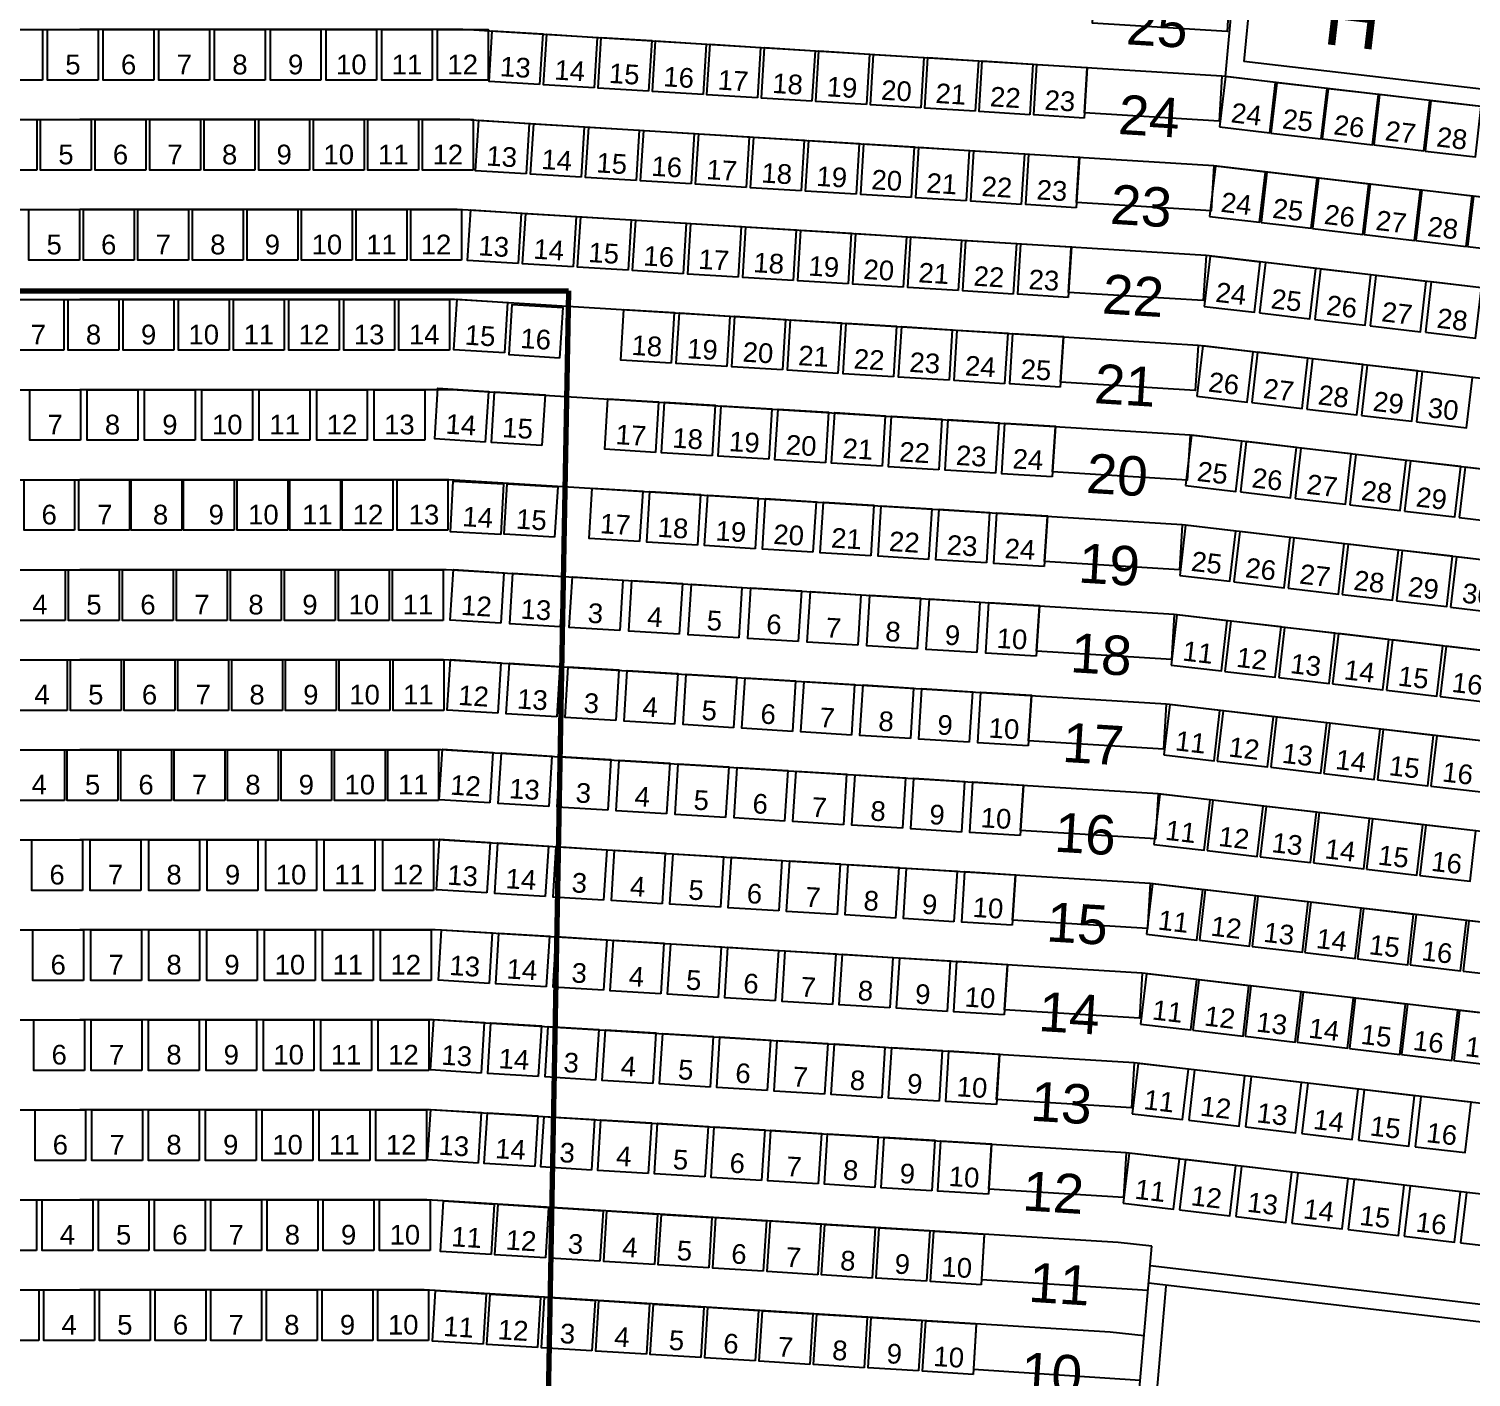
# Model space of a CAD drawing. Header units: millimetres. Extents: x 42980 to 202332, y 27411 to 140378.
# Drawn here: x 118301 to 131123, y 113491 to 125474 of the extents above; entities that cross this region are included whole.
import ezdxf
from ezdxf.enums import TextEntityAlignment as Align

# ---------------------------------------------------------------- set-up
doc = ezdxf.new("R2010")
doc.units = ezdxf.units.MM
doc.header["$LTSCALE"] = 100
for name, color, linetype in [('F-RADER', 252, 'CONTINUOUS'), ('F-STOLAR', 1, 'CONTINUOUS'), ('F-STOLNUMMER', 7, 'CONTINUOUS'), ('G-RADER', 252, 'CONTINUOUS'), ('G-RADNUMMER', 4, 'CONTINUOUS'), ('G-STOLAR', 1, 'CONTINUOUS'), ('G-STOLNUMMER', 7, 'CONTINUOUS'), ('G-TRAPPA', 254, 'CONTINUOUS'), ('SEKTIONS_NR', 4, 'CONTINUOUS')]:
    doc.layers.add(name, color=color, linetype=linetype)
doc.layers.add('SEKTIONER', color=4, linetype='CONTINUOUS', lineweight=70)
doc.styles.add('ARIAL', font='arial.ttf')

msp = doc.modelspace()

# ---------------------------------------------------------------- linework, layer by layer
at = {"layer": 'F-RADER'}
for p, q in [((116480, 123067), (118753, 123067)), ((122085, 123067), (118753, 123067)), ((115445, 122267), (118753, 122267)), ((122061, 122267), (118753, 122267)), ((115469, 121467), (118753, 121467)), ((122036, 121467), (118753, 121467)), ((115494, 120667), (118753, 120667)), ((122012, 120667), (118753, 120667)), ((123053, 120603), (122012, 120667)), ((115518, 119867), (118753, 119867)), ((121987, 119867), (118753, 119867)), ((123038, 119802), (121987, 119867)), ((115543, 119067), (118753, 119067)), ((121963, 119067), (118753, 119067)), ((123023, 119002), (121963, 119067)), ((115567, 118267), (118753, 118267)), ((121938, 118267), (118753, 118267)), ((123008, 118201), (121938, 118267)), ((115592, 117467), (118753, 117467)), ((121913, 117467), (118753, 117467)), ((122994, 117400), (121913, 117467)), ((115616, 116667), (118753, 116667)), ((121889, 116667), (118753, 116667)), ((122979, 116600), (121889, 116667)), ((115641, 115867), (118753, 115867)), ((121864, 115867), (118753, 115867)), ((122964, 115799), (121864, 115867)), ((115665, 115067), (118753, 115067)), ((121840, 115067), (118753, 115067)), ((122072, 115052), (121840, 115067)), ((122949, 114999), (121840, 115067)), ((115690, 114267), (118753, 114267)), ((121815, 114267), (118753, 114267)), ((122934, 114198), (121815, 114267))]:
    msp.add_line(p, q, dxfattribs=at)
at = {"layer": 'F-STOLAR'}
for points in [[(118611, 122617), (118161, 122617), (118161, 123067), (118611, 123067)], [(119101, 122617), (118651, 122617), (118651, 123067), (119101, 123067)], [(119591, 122617), (119141, 122617), (119141, 123067), (119591, 123067)], [(120081, 122617), (119631, 122617), (119631, 123067), (120081, 123067)], [(120571, 122617), (120121, 122617), (120121, 123067), (120571, 123067)], [(121061, 122617), (120611, 122617), (120611, 123067), (121061, 123067)], [(121551, 122617), (121101, 122617), (121101, 123067), (121551, 123067)], [(122041, 122617), (121591, 122617), (121591, 123067), (122041, 123067)], [(122530, 122594), (122080, 122621), (122108, 123070), (122557, 123043)], [(123020, 122548), (122571, 122576), (122598, 123025), (123047, 122997)], [(118760, 121817), (118310, 121817), (118310, 122267), (118760, 122267)], [(119270, 121817), (118820, 121817), (118820, 122267), (119270, 122267)], [(119780, 121817), (119330, 121817), (119330, 122267), (119780, 122267)], [(120290, 121817), (119840, 121817), (119840, 122267), (120290, 122267)], [(120800, 121817), (120350, 121817), (120350, 122267), (120800, 122267)], [(121310, 121817), (120860, 121817), (120860, 122267), (121310, 122267)], [(121820, 121817), (121370, 121817), (121370, 122267), (121820, 122267)], [(122359, 121802), (121910, 121830), (121937, 122279), (122386, 122252)], [(122863, 121772), (122414, 121799), (122441, 122248), (122890, 122221)], [(118708, 121017), (118258, 121017), (118258, 121467), (118708, 121467)], [(119195, 121017), (118745, 121017), (118745, 121467), (119195, 121467)], [(119662, 121017), (119212, 121017), (119212, 121467), (119662, 121467)], [(120127, 121017), (119677, 121017), (119677, 121467), (120127, 121467)], [(120602, 121017), (120152, 121017), (120152, 121467), (120602, 121467)], [(121071, 121017), (120621, 121017), (120621, 121467), (121071, 121467)], [(121536, 121017), (121086, 121017), (121086, 121467), (121536, 121467)], [(122026, 121017), (121576, 121017), (121576, 121467), (122026, 121467)], [(122498, 120981), (122049, 121004), (122072, 121454), (122521, 121431)], [(122975, 120955), (122526, 120982), (122553, 121431), (123003, 121404)], [(118625, 120217), (118175, 120217), (118175, 120667), (118625, 120667)], [(119105, 120217), (118655, 120217), (118655, 120667), (119105, 120667)], [(119585, 120217), (119135, 120217), (119135, 120667), (119585, 120667)], [(120065, 120217), (119615, 120217), (119615, 120667), (120065, 120667)], [(120545, 120217), (120095, 120217), (120095, 120667), (120545, 120667)], [(121025, 120217), (120575, 120217), (120575, 120667), (121025, 120667)], [(121505, 120217), (121055, 120217), (121055, 120667), (121505, 120667)], [(121985, 120217), (121535, 120217), (121535, 120667), (121985, 120667)], [(122496, 120191), (122047, 120219), (122075, 120668), (122524, 120640)], [(123025, 120159), (122576, 120186), (122604, 120635), (123053, 120608)], [(118643, 119417), (118193, 119417), (118193, 119867), (118643, 119867)], [(119121, 119417), (118671, 119417), (118671, 119867), (119121, 119867)], [(119599, 119417), (119149, 119417), (119149, 119867), (119599, 119867)], [(120077, 119417), (119627, 119417), (119627, 119867), (120077, 119867)], [(120555, 119417), (120105, 119417), (120105, 119867), (120555, 119867)], [(121033, 119417), (120583, 119417), (120583, 119867), (121033, 119867)], [(121511, 119417), (121061, 119417), (121061, 119867), (121511, 119867)], [(121989, 119417), (121539, 119417), (121539, 119867), (121989, 119867)], [(122470, 119391), (122021, 119419), (122049, 119868), (122498, 119840)], [(122994, 119359), (122545, 119387), (122573, 119836), (123022, 119808)], [(118618, 118617), (118168, 118617), (118168, 119067), (118618, 119067)], [(119093, 118617), (118643, 118617), (118643, 119067), (119093, 119067)], [(119568, 118617), (119118, 118617), (119118, 119067), (119568, 119067)], [(120043, 118617), (119593, 118617), (119593, 119067), (120043, 119067)], [(120518, 118617), (120068, 118617), (120068, 119067), (120518, 119067)], [(120993, 118617), (120543, 118617), (120543, 119067), (120993, 119067)], [(121468, 118617), (121018, 118617), (121018, 119067), (121468, 119067)], [(121943, 118617), (121493, 118617), (121493, 119067), (121943, 119067)], [(122399, 118594), (121950, 118622), (121978, 119071), (122427, 119043)], [(122923, 118562), (122474, 118589), (122502, 119039), (122951, 119011)], [(118777, 117817), (118327, 117817), (118327, 118267), (118777, 118267)], [(119297, 117817), (118847, 117817), (118847, 118267), (119297, 118267)], [(119817, 117817), (119367, 117817), (119367, 118267), (119817, 118267)], [(120337, 117817), (119887, 117817), (119887, 118267), (120337, 118267)], [(120857, 117817), (120407, 117817), (120407, 118267), (120857, 118267)], [(121377, 117817), (120927, 117817), (120927, 118267), (121377, 118267)], [(121897, 117817), (121447, 117817), (121447, 118267), (121897, 118267)], [(122373, 117794), (121924, 117822), (121952, 118271), (122401, 118243)], [(122892, 117762), (122443, 117790), (122471, 118239), (122920, 118211)], [(118787, 117017), (118337, 117017), (118337, 117467), (118787, 117467)], [(119302, 117017), (118852, 117017), (118852, 117467), (119302, 117467)], [(119817, 117017), (119367, 117017), (119367, 117467), (119817, 117467)], [(120332, 117017), (119882, 117017), (119882, 117467), (120332, 117467)], [(120847, 117017), (120397, 117017), (120397, 117467), (120847, 117467)], [(121362, 117017), (120912, 117017), (120912, 117467), (121362, 117467)], [(121877, 117017), (121427, 117017), (121427, 117467), (121877, 117467)], [(122392, 116991), (121943, 117019), (121971, 117468), (122420, 117441)], [(122901, 116960), (122452, 116988), (122480, 117437), (122929, 117409)], [(118796, 116217), (118346, 116217), (118346, 116667), (118796, 116667)], [(119306, 116217), (118856, 116217), (118856, 116667), (119306, 116667)], [(119816, 116217), (119366, 116217), (119366, 116667), (119816, 116667)], [(120326, 116217), (119876, 116217), (119876, 116667), (120326, 116667)], [(120836, 116217), (120386, 116217), (120386, 116667), (120836, 116667)], [(121346, 116217), (120896, 116217), (120896, 116667), (121346, 116667)], [(121856, 116217), (121406, 116217), (121406, 116667), (121856, 116667)], [(122321, 116194), (121872, 116222), (121900, 116671), (122349, 116643)], [(122830, 116163), (122381, 116191), (122409, 116640), (122858, 116612)], [(118806, 115417), (118356, 115417), (118356, 115867), (118806, 115867)], [(119311, 115417), (118861, 115417), (118861, 115867), (119311, 115867)], [(119816, 115417), (119366, 115417), (119366, 115867), (119816, 115867)], [(120321, 115417), (119871, 115417), (119871, 115867), (120321, 115867)], [(120826, 115417), (120376, 115417), (120376, 115867), (120826, 115867)], [(121331, 115417), (120881, 115417), (120881, 115867), (121331, 115867)], [(121836, 115417), (121386, 115417), (121386, 115867), (121836, 115867)], [(122295, 115394), (121846, 115422), (121874, 115871), (122323, 115843)], [(122799, 115363), (122350, 115391), (122378, 115840), (122827, 115813)], [(118369, 114617), (117919, 114617), (117919, 115067), (118369, 115067)], [(118869, 114617), (118419, 114617), (118419, 115067), (118869, 115067)], [(119369, 114617), (118919, 114617), (118919, 115067), (119369, 115067)], [(119869, 114617), (119419, 114617), (119419, 115067), (119869, 115067)], [(120369, 114617), (119919, 114617), (119919, 115067), (120369, 115067)], [(120869, 114617), (120419, 114617), (120419, 115067), (120869, 115067)], [(121369, 114617), (120919, 114617), (120919, 115067), (121369, 115067)], [(121869, 114617), (121419, 114617), (121419, 115067), (121869, 115067)], [(122410, 114581), (121961, 114608), (121988, 115057), (122437, 115030)], [(122894, 114551), (122445, 114578), (122472, 115028), (122921, 115000)], [(118389, 113817), (117939, 113817), (117939, 114267), (118389, 114267)], [(118884, 113817), (118434, 113817), (118434, 114267), (118884, 114267)], [(119379, 113817), (118929, 113817), (118929, 114267), (119379, 114267)], [(119874, 113817), (119424, 113817), (119424, 114267), (119874, 114267)], [(120369, 113817), (119919, 113817), (119919, 114267), (120369, 114267)], [(120864, 113817), (120414, 113817), (120414, 114267), (120864, 114267)], [(121359, 113817), (120909, 113817), (120909, 114267), (121359, 114267)], [(121854, 113817), (121404, 113817), (121404, 114267), (121854, 114267)], [(122339, 113783), (121890, 113811), (121917, 114260), (122366, 114233)], [(122823, 113754), (122374, 113781), (122401, 114230), (122850, 114203)]]:
    msp.add_lwpolyline(points, close=True, dxfattribs=at)
at = {"layer": 'G-RADER'}
for p, q in [((116385, 125467), (118753, 125467)), ((122159, 125467), (118753, 125467)), ((128908, 125052), (122159, 125467)), ((135399, 124294), (128908, 125052)), ((116417, 124667), (118753, 124667)), ((122134, 124667), (118753, 124667)), ((128837, 124255), (122134, 124667)), ((135286, 123502), (128837, 124255)), ((116448, 123867), (118753, 123867)), ((122110, 123867), (118753, 123867)), ((128766, 123458), (122110, 123867)), ((135174, 122710), (128766, 123458)), ((128695, 122661), (122085, 123067)), ((135062, 121917), (128695, 122661)), ((128624, 121864), (122061, 122267)), ((134950, 121125), (128624, 121864)), ((128553, 121066), (122036, 121467)), ((134837, 120333), (128553, 121066)), ((128482, 120269), (123053, 120603)), ((134725, 119540), (128482, 120269)), ((128411, 119472), (123038, 119802)), ((134613, 118748), (128411, 119472)), ((128340, 118675), (123023, 119002)), ((134500, 117956), (128340, 118675)), ((128269, 117878), (123008, 118201)), ((134388, 117163), (128269, 117878)), ((128199, 117081), (122994, 117400)), ((134276, 116371), (128199, 117081)), ((128128, 116284), (122979, 116600)), ((134164, 115579), (128128, 116284)), ((128057, 115486), (122964, 115799)), ((134051, 114786), (128057, 115486)), ((127986, 114689), (122949, 114999)), ((128284, 114654), (127986, 114689)), ((127915, 113892), (122934, 114198)), ((128215, 113857), (127915, 113892))]:
    msp.add_line(p, q, dxfattribs=at)
at = {"layer": 'G-STOLAR'}
for points in [[(118423, 125017), (117973, 125017), (117973, 125467), (118423, 125467)], [(118918, 125017), (118468, 125017), (118468, 125467), (118918, 125467)], [(119413, 125017), (118963, 125017), (118963, 125467), (119413, 125467)], [(119908, 125017), (119458, 125017), (119458, 125467), (119908, 125467)], [(120403, 125017), (119953, 125017), (119953, 125467), (120403, 125467)], [(120898, 125017), (120448, 125017), (120448, 125467), (120898, 125467)], [(121393, 125017), (120943, 125017), (120943, 125467), (121393, 125467)], [(121888, 125017), (121438, 125017), (121438, 125467), (121888, 125467)], [(122383, 125017), (121933, 125017), (121933, 125467), (122383, 125467)], [(122842, 124979), (122393, 125006), (122421, 125456), (122870, 125428)], [(123326, 124949), (122877, 124977), (122905, 125426), (123354, 125398)], [(123810, 124919), (123361, 124947), (123389, 125396), (123838, 125369)], [(124295, 124890), (123845, 124917), (123873, 125366), (124322, 125339)], [(124779, 124860), (124329, 124887), (124357, 125337), (124806, 125309)], [(125263, 124830), (124814, 124858), (124841, 125307), (125290, 125279)], [(125747, 124800), (125298, 124828), (125325, 125277), (125774, 125250)], [(126231, 124771), (125782, 124798), (125809, 125247), (126258, 125220)], [(126715, 124741), (126266, 124769), (126293, 125218), (126743, 125190)], [(127199, 124711), (126750, 124739), (126777, 125188), (127227, 125160)], [(127683, 124681), (127234, 124709), (127262, 125158), (127711, 125131)], [(128886, 124602), (129333, 124549), (129385, 124996), (128938, 125049)], [(129343, 124548), (129790, 124496), (129842, 124943), (129395, 124995)], [(129800, 124495), (130247, 124443), (130299, 124890), (129852, 124942)], [(130257, 124442), (130704, 124389), (130756, 124836), (130309, 124889)], [(130714, 124388), (131161, 124336), (131213, 124783), (130766, 124835)], [(118371, 124217), (117921, 124217), (117921, 124667), (118371, 124667)], [(118856, 124217), (118406, 124217), (118406, 124667), (118856, 124667)], [(119341, 124217), (118891, 124217), (118891, 124667), (119341, 124667)], [(119826, 124217), (119376, 124217), (119376, 124667), (119826, 124667)], [(120311, 124217), (119861, 124217), (119861, 124667), (120311, 124667)], [(120796, 124217), (120346, 124217), (120346, 124667), (120796, 124667)], [(121281, 124217), (120831, 124217), (120831, 124667), (121281, 124667)], [(121766, 124217), (121316, 124217), (121316, 124667), (121766, 124667)], [(122251, 124217), (121801, 124217), (121801, 124667), (122251, 124667)], [(122721, 124185), (122272, 124212), (122300, 124661), (122749, 124634)], [(123210, 124155), (122761, 124182), (122789, 124631), (123238, 124604)], [(123700, 124125), (123250, 124152), (123278, 124601), (123727, 124574)], [(124189, 124095), (123739, 124122), (123767, 124571), (124216, 124544)], [(124678, 124065), (124229, 124092), (124256, 124541), (124705, 124514)], [(125167, 124035), (124718, 124062), (124745, 124511), (125194, 124484)], [(125656, 124005), (125207, 124032), (125234, 124481), (125683, 124454)], [(126145, 123974), (125696, 124002), (125723, 124451), (126173, 124424)], [(126634, 123944), (126185, 123972), (126212, 124421), (126662, 124394)], [(127123, 123914), (126674, 123942), (126702, 124391), (127151, 124364)], [(127612, 123884), (127163, 123912), (127191, 124361), (127640, 124334)], [(128797, 123807), (129243, 123755), (129296, 124201), (128849, 124254)], [(129255, 123753), (129702, 123701), (129755, 124148), (129308, 124200)], [(129714, 123700), (130161, 123647), (130213, 124094), (129766, 124146)], [(130173, 123646), (130620, 123594), (130672, 124041), (130225, 124093)], [(130632, 123592), (131079, 123540), (131131, 123987), (130684, 124039)], [(118751, 123417), (118301, 123417), (118301, 123867), (118751, 123867)], [(119236, 123417), (118786, 123417), (118786, 123867), (119236, 123867)], [(119721, 123417), (119271, 123417), (119271, 123867), (119721, 123867)], [(120206, 123417), (119756, 123417), (119756, 123867), (120206, 123867)], [(120691, 123417), (120241, 123417), (120241, 123867), (120691, 123867)], [(121176, 123417), (120726, 123417), (120726, 123867), (121176, 123867)], [(121661, 123417), (121211, 123417), (121211, 123867), (121661, 123867)], [(122146, 123417), (121696, 123417), (121696, 123867), (122146, 123867)], [(122650, 123388), (122201, 123415), (122229, 123864), (122678, 123837)], [(131091, 123539), (131538, 123487), (131590, 123934), (131143, 123986)], [(123140, 123358), (122690, 123385), (122718, 123834), (123167, 123807)], [(123629, 123328), (123179, 123355), (123207, 123804), (123656, 123777)], [(124118, 123297), (123669, 123325), (123696, 123774), (124145, 123747)], [(124607, 123267), (124158, 123295), (124185, 123744), (124634, 123717)], [(125096, 123237), (124647, 123265), (124674, 123714), (125123, 123687)], [(125585, 123207), (125136, 123235), (125163, 123684), (125612, 123657)], [(126074, 123177), (125625, 123205), (125652, 123654), (126102, 123626)], [(126563, 123147), (126114, 123175), (126141, 123624), (126591, 123596)], [(127052, 123117), (126603, 123145), (126631, 123594), (127080, 123566)], [(127541, 123087), (127092, 123115), (127120, 123564), (127569, 123536)], [(128750, 123007), (129197, 122955), (129249, 123401), (128802, 123454)], [(129241, 122949), (129688, 122897), (129741, 123344), (129294, 123396)], [(129733, 122892), (130180, 122840), (130232, 123287), (129785, 123339)], [(130225, 122834), (130672, 122782), (130724, 123229), (130277, 123281)], [(130716, 122777), (131163, 122725), (131216, 123172), (130769, 123224)], [(124012, 122502), (123563, 122530), (123590, 122979), (124039, 122952)], [(124506, 122472), (124057, 122500), (124084, 122949), (124533, 122921)], [(125000, 122442), (124551, 122469), (124578, 122919), (125027, 122891)], [(125494, 122411), (125045, 122439), (125072, 122888), (125522, 122861)], [(125988, 122381), (125539, 122409), (125566, 122858), (126016, 122830)], [(126482, 122351), (126033, 122378), (126061, 122827), (126510, 122800)], [(126976, 122320), (126527, 122348), (126555, 122797), (127004, 122770)], [(127470, 122290), (127021, 122318), (127049, 122767), (127498, 122739)], [(128685, 122209), (129132, 122157), (129184, 122604), (128737, 122656)], [(129173, 122152), (129620, 122100), (129672, 122547), (129225, 122599)], [(129661, 122095), (130108, 122043), (130160, 122490), (129713, 122542)], [(130148, 122038), (130595, 121986), (130647, 122433), (130200, 122485)], [(130636, 121981), (131083, 121929), (131135, 122376), (130688, 122428)], [(123871, 121710), (123422, 121737), (123449, 122186), (123899, 122159)], [(124375, 121679), (123926, 121706), (123953, 122155), (124403, 122128)], [(124879, 121648), (124430, 121675), (124457, 122124), (124907, 122097)], [(125383, 121617), (124934, 121644), (124962, 122093), (125411, 122066)], [(125887, 121586), (125438, 121613), (125466, 122063), (125915, 122035)], [(126391, 121555), (125942, 121582), (125970, 122032), (126419, 122004)], [(126895, 121524), (126446, 121551), (126474, 122001), (126923, 121973)], [(127399, 121493), (126950, 121520), (126978, 121970), (127427, 121942)], [(128585, 121415), (129032, 121363), (129084, 121810), (128637, 121862)], [(129072, 121358), (129518, 121306), (129571, 121753), (129124, 121805)], [(129558, 121301), (130005, 121249), (130057, 121696), (129610, 121748)], [(130045, 121245), (130492, 121192), (130544, 121639), (130097, 121692)], [(130532, 121188), (130979, 121136), (131031, 121583), (130584, 121635)], [(131018, 121131), (131465, 121079), (131517, 121526), (131070, 121578)], [(123730, 120917), (123281, 120944), (123309, 121393), (123758, 121366)], [(124244, 120885), (123795, 120913), (123823, 121362), (124272, 121334)], [(124758, 120854), (124309, 120881), (124337, 121330), (124786, 121303)], [(125272, 120822), (124823, 120850), (124851, 121299), (125300, 121271)], [(125786, 120790), (125337, 120818), (125365, 121267), (125814, 121240)], [(126300, 120759), (125851, 120786), (125879, 121236), (126328, 121208)], [(126814, 120727), (126365, 120755), (126393, 121204), (126842, 121176)], [(127328, 120696), (126879, 120723), (126907, 121172), (127356, 121145)], [(128532, 120616), (128979, 120564), (129031, 121011), (128584, 121063)], [(129014, 120560), (129461, 120507), (129513, 120954), (129066, 121007)], [(129496, 120503), (129943, 120451), (129995, 120898), (129548, 120950)], [(129977, 120447), (130424, 120395), (130476, 120842), (130030, 120894)], [(130459, 120391), (130906, 120339), (130958, 120786), (130511, 120838)], [(130941, 120335), (131388, 120282), (131440, 120729), (130993, 120782)], [(123554, 120126), (123105, 120154), (123133, 120603), (123582, 120575)], [(124083, 120094), (123634, 120121), (123662, 120570), (124111, 120543)], [(124612, 120061), (124163, 120089), (124191, 120538), (124640, 120510)], [(125141, 120029), (124692, 120056), (124720, 120505), (125169, 120478)], [(125670, 119996), (125221, 120024), (125249, 120473), (125698, 120445)], [(126199, 119964), (125750, 119991), (125778, 120440), (126227, 120413)], [(126728, 119931), (126279, 119959), (126307, 120408), (126756, 120380)], [(127257, 119899), (126808, 119926), (126836, 120375), (127285, 120348)], [(128456, 119819), (128903, 119767), (128955, 120214), (128508, 120266)], [(128934, 119763), (129381, 119711), (129434, 120158), (128987, 120210)], [(129413, 119708), (129860, 119655), (129912, 120102), (129465, 120154)], [(129892, 119652), (130339, 119599), (130391, 120046), (129944, 120099)], [(130371, 119596), (130818, 119544), (130870, 119990), (130423, 120043)], [(130849, 119540), (131296, 119488), (131348, 119935), (130902, 119987)], [(123518, 119327), (123069, 119354), (123097, 119803), (123546, 119776)], [(124042, 119295), (123593, 119322), (123621, 119771), (124070, 119744)], [(124566, 119262), (124117, 119290), (124145, 119739), (124594, 119712)], [(125090, 119230), (124641, 119258), (124669, 119707), (125118, 119679)], [(125614, 119198), (125165, 119226), (125193, 119675), (125642, 119647)], [(126138, 119166), (125689, 119193), (125717, 119643), (126166, 119615)], [(126662, 119134), (126213, 119161), (126241, 119610), (126690, 119583)], [(127186, 119101), (126737, 119129), (126765, 119578), (127214, 119551)], [(128391, 119021), (128838, 118969), (128890, 119416), (128443, 119468)], [(128866, 118966), (129313, 118914), (129365, 119361), (128918, 119413)], [(129341, 118911), (129788, 118858), (129840, 119305), (129393, 119358)], [(129815, 118855), (130262, 118803), (130314, 119250), (129868, 119302)], [(130290, 118800), (130737, 118747), (130789, 119194), (130342, 119247)], [(130765, 118744), (131212, 118692), (131264, 119139), (130817, 119191)], [(123447, 118530), (122998, 118557), (123026, 119006), (123475, 118979)], [(123971, 118497), (123522, 118525), (123550, 118974), (123999, 118947)], [(124495, 118465), (124046, 118493), (124074, 118942), (124523, 118914)], [(125019, 118433), (124570, 118461), (124598, 118910), (125047, 118882)], [(125543, 118401), (125094, 118428), (125122, 118878), (125571, 118850)], [(126067, 118369), (125618, 118396), (125646, 118845), (126095, 118818)], [(126591, 118336), (126142, 118364), (126170, 118813), (126619, 118786)], [(127115, 118304), (126666, 118332), (126694, 118781), (127143, 118753)], [(128303, 118226), (128750, 118174), (128802, 118621), (128355, 118673)], [(128775, 118171), (129222, 118119), (129274, 118566), (128828, 118618)], [(129248, 118116), (129695, 118064), (129747, 118511), (129300, 118563)], [(129721, 118061), (130168, 118009), (130220, 118455), (129773, 118508)], [(130194, 118006), (130641, 117953), (130693, 118400), (130246, 118452)], [(130666, 117950), (131113, 117898), (131166, 118345), (130719, 118397)], [(123411, 117730), (122962, 117758), (122990, 118207), (123439, 118179)], [(123930, 117698), (123481, 117726), (123509, 118175), (123958, 118148)], [(124449, 117667), (124000, 117694), (124028, 118143), (124477, 118116)], [(124968, 117635), (124519, 117662), (124547, 118111), (124996, 118084)], [(125487, 117603), (125038, 117630), (125066, 118080), (125515, 118052)], [(126006, 117571), (125557, 117599), (125585, 118048), (126034, 118020)], [(126525, 117539), (126076, 117567), (126104, 118016), (126553, 117988)], [(127044, 117507), (126595, 117535), (126623, 117984), (127072, 117956)], [(128238, 117428), (128685, 117376), (128737, 117823), (128290, 117875)], [(128707, 117374), (129154, 117322), (129206, 117768), (128759, 117821)], [(129176, 117319), (129623, 117267), (129675, 117714), (129228, 117766)], [(129644, 117264), (130091, 117212), (130144, 117659), (129697, 117711)], [(130113, 117209), (130560, 117157), (130612, 117604), (130165, 117656)], [(130582, 117155), (131029, 117103), (131081, 117550), (130634, 117602)], [(131051, 117100), (131498, 117048), (131550, 117495), (131103, 117547)], [(123410, 116929), (122961, 116956), (122989, 117406), (123438, 117378)], [(123919, 116898), (123470, 116925), (123498, 117374), (123947, 117347)], [(124428, 116866), (123979, 116894), (124007, 117343), (124456, 117315)], [(124937, 116835), (124488, 116863), (124516, 117312), (124965, 117284)], [(125446, 116804), (124997, 116831), (125025, 117281), (125474, 117253)], [(125955, 116773), (125506, 116800), (125534, 117249), (125983, 117222)], [(126464, 116741), (126015, 116769), (126043, 117218), (126492, 117190)], [(126973, 116710), (126524, 116738), (126552, 117187), (127001, 117159)], [(128185, 116629), (128632, 116577), (128684, 117024), (128237, 117076)], [(128649, 116575), (129096, 116523), (129148, 116970), (128701, 117022)], [(129113, 116521), (129560, 116469), (129612, 116916), (129165, 116968)], [(129577, 116467), (130024, 116414), (130076, 116861), (129629, 116914)], [(130041, 116413), (130488, 116360), (130540, 116807), (130093, 116859)], [(130504, 116358), (130951, 116306), (131004, 116753), (130557, 116805)], [(130968, 116304), (131415, 116252), (131467, 116699), (131021, 116751)], [(123339, 116132), (122890, 116159), (122918, 116608), (123367, 116581)], [(123848, 116100), (123399, 116128), (123427, 116577), (123876, 116550)], [(124357, 116069), (123908, 116097), (123936, 116546), (124385, 116518)], [(124866, 116038), (124417, 116066), (124445, 116515), (124894, 116487)], [(125375, 116007), (124926, 116034), (124954, 116483), (125403, 116456)], [(125884, 115975), (125435, 116003), (125463, 116452), (125912, 116425)], [(126393, 115944), (125944, 115972), (125972, 116421), (126421, 116393)], [(126903, 115913), (126453, 115940), (126481, 116390), (126930, 116362)], [(128111, 115832), (128558, 115780), (128610, 116227), (128163, 116279)], [(128613, 115774), (129060, 115722), (129112, 116169), (128665, 116221)], [(129116, 115715), (129563, 115663), (129615, 116110), (129168, 116162)], [(129618, 115656), (130065, 115604), (130118, 116051), (129671, 116103)], [(130121, 115598), (130568, 115545), (130620, 115992), (130173, 116045)], [(130624, 115539), (131071, 115487), (131123, 115934), (130676, 115986)], [(123303, 115332), (122854, 115360), (122882, 115809), (123331, 115782)], [(123807, 115301), (123358, 115329), (123386, 115778), (123835, 115751)], [(124311, 115271), (123862, 115298), (123890, 115747), (124339, 115720)], [(124815, 115240), (124366, 115267), (124394, 115716), (124843, 115689)], [(125319, 115209), (124870, 115236), (124898, 115685), (125347, 115658)], [(125823, 115178), (125374, 115205), (125402, 115654), (125851, 115627)], [(126328, 115147), (125878, 115174), (125906, 115623), (126355, 115596)], [(126832, 115116), (126382, 115143), (126410, 115592), (126859, 115565)], [(128031, 115036), (128478, 114984), (128530, 115431), (128083, 115483)], [(128531, 114978), (128978, 114926), (129030, 115373), (128583, 115425)], [(129030, 114920), (129477, 114867), (129530, 115314), (129083, 115367)], [(129530, 114861), (129977, 114809), (130029, 115256), (129582, 115308)], [(130030, 114803), (130477, 114751), (130529, 115198), (130082, 115250)], [(130529, 114745), (130976, 114692), (131028, 115139), (130581, 115192)], [(131029, 114686), (131476, 114634), (131528, 115081), (131081, 115133)], [(123378, 114521), (122929, 114549), (122956, 114998), (123406, 114970)], [(123862, 114491), (123413, 114519), (123440, 114968), (123890, 114940)], [(124346, 114462), (123897, 114489), (123925, 114938), (124374, 114911)], [(124830, 114432), (124381, 114459), (124409, 114909), (124858, 114881)], [(125314, 114402), (124865, 114430), (124893, 114879), (125342, 114851)], [(125798, 114372), (125349, 114400), (125377, 114849), (125826, 114822)], [(126282, 114343), (125833, 114370), (125861, 114819), (126310, 114792)], [(126767, 114313), (126317, 114341), (126345, 114790), (126794, 114762)], [(123307, 113724), (122858, 113752), (122885, 114201), (123335, 114173)], [(123791, 113694), (123342, 113722), (123369, 114171), (123819, 114143)], [(124275, 113665), (123826, 113692), (123854, 114141), (124303, 114114)], [(124759, 113635), (124310, 113662), (124338, 114112), (124787, 114084)], [(125243, 113605), (124794, 113633), (124822, 114082), (125271, 114054)], [(125727, 113575), (125278, 113603), (125306, 114052), (125755, 114024)], [(126211, 113546), (125762, 113573), (125790, 114022), (126239, 113995)], [(126696, 113516), (126246, 113543), (126274, 113993), (126723, 113965)]]:
    msp.add_lwpolyline(points, close=True, dxfattribs=at)
at = {"layer": 'G-TRAPPA'}
for p, q in [((129009, 125846), (128935, 125049)), ((129163, 125828), (129103, 125185)), ((135370, 124298), (128908, 125052)), ((126795, 114757), (126769, 114358)), ((126769, 114358), (128250, 114263)), ((126724, 113960), (126698, 113561)), ((126698, 113561), (128181, 113465))]:
    msp.add_line(p, q, dxfattribs=at)
for points in [[(128979, 125849), (128955, 125450), (127757, 125524), (127781, 125923)], [(135237, 124469), (129103, 125185)], [(128908, 125052), (128884, 124653), (127686, 124726), (127710, 125126)], [(128837, 124255), (128813, 123856), (127615, 123929), (127639, 124329)], [(128766, 123458), (128742, 123059), (127544, 123132), (127568, 123531)], [(128695, 122661), (128671, 122261), (127473, 122335), (127498, 122734)], [(128624, 121864), (128600, 121464), (127402, 121538), (127427, 121937)], [(128553, 121066), (128529, 120667), (127331, 120741), (127356, 121140)], [(128482, 120269), (128458, 119870), (127260, 119944), (127285, 120343)], [(128411, 119472), (128387, 119073), (127189, 119146), (127214, 119546)], [(128340, 118675), (128316, 118276), (127118, 118349), (127143, 118749)], [(128269, 117878), (128245, 117479), (127047, 117552), (127072, 117951)], [(128199, 117081), (128174, 116681), (126976, 116755), (127001, 117154)], [(128128, 116284), (128103, 115884), (126905, 115958), (126930, 116357)], [(128057, 115486), (128032, 115087), (126834, 115161), (126859, 115560)], [(128076, 112262), (128284, 114654)], [(133616, 113856), (128269, 114480)], [(128409, 114300), (128230, 112245)], [(133594, 113702), (128255, 114326)]]:
    msp.add_lwpolyline(points, dxfattribs=at)
at = {"layer": 'SEKTIONER'}
for p, q in [((116477, 123146), (123100, 123146)), ((123100, 123146), (122854, 109848))]:
    msp.add_line(p, q, dxfattribs=at)

# ---------------------------------------------------------------- texts
at = {"layer": 'F-STOLNUMMER', "style": 'ARIAL'}
for s, rotation, p in [('7', 360, (118386, 122617)), ('8', 360, (118876, 122617)), ('9', 360, (119366, 122617)), ('10', 360, (119856, 122617)), ('11', 360, (120346, 122617)), ('12', 360, (120836, 122617)), ('13', 360, (121326, 122617)), ('14', 360, (121816, 122617)), ('15', 356.4854, (122305, 122607)), ('16', 356.4854, (122799, 122577)), ('7', 360, (118535, 121817)), ('8', 360, (119045, 121817)), ('9', 360, (119555, 121817)), ('10', 360, (120065, 121817)), ('11', 360, (120575, 121817)), ('12', 360, (121085, 121817)), ('13', 360, (121595, 121817)), ('14', 356.4854, (122134, 121816)), ('15', 356.4854, (122638, 121785)), ('6', 360, (118482, 121017)), ('7', 360, (118977, 121017)), ('8', 360, (119472, 121017)), ('9', 360, (119967, 121017)), ('10', 360, (120386, 121017)), ('11', 360, (120867, 121017)), ('12', 360, (121316, 121017)), ('13', 360, (121814, 121017)), ('14', 356.4854, (122284, 120994)), ('15', 356.4854, (122761, 120972)), ('4', 360, (118400, 120217)), ('5', 360, (118880, 120217)), ('6', 360, (119360, 120217)), ('7', 360, (119840, 120217)), ('8', 360, (120320, 120217)), ('9', 360, (120800, 120217)), ('10', 360, (121280, 120217)), ('11', 360, (121760, 120217)), ('12', 356.4854, (122272, 120205)), ('13', 356.4854, (122801, 120172)), ('4', 360, (118418, 119417)), ('5', 360, (118896, 119417)), ('6', 360, (119374, 119417)), ('7', 360, (119852, 119417)), ('8', 360, (120330, 119417)), ('9', 360, (120808, 119417)), ('10', 360, (121286, 119417)), ('11', 360, (121764, 119417)), ('12', 356.4854, (122246, 119405)), ('13', 356.4854, (122770, 119373)), ('4', 360, (118393, 118617)), ('5', 360, (118868, 118617)), ('6', 360, (119343, 118617)), ('7', 360, (119818, 118617)), ('8', 360, (120293, 118617)), ('9', 360, (120768, 118617)), ('10', 360, (121243, 118617)), ('11', 360, (121718, 118617)), ('12', 356.4854, (122175, 118608)), ('13', 356.4854, (122699, 118576)), ('6', 360, (118552, 117817)), ('7', 360, (119072, 117817)), ('8', 360, (119592, 117817)), ('9', 360, (120112, 117817)), ('10', 360, (120632, 117817)), ('11', 360, (121152, 117817)), ('12', 360, (121672, 117817)), ('13', 356.4854, (122149, 117808)), ('14', 356.4854, (122668, 117776)), ('6', 360, (118562, 117017)), ('7', 360, (119077, 117017)), ('8', 360, (119592, 117017)), ('9', 360, (120107, 117017)), ('10', 360, (120622, 117017)), ('11', 360, (121137, 117017)), ('12', 360, (121652, 117017)), ('13', 356.4854, (122168, 117005)), ('14', 356.4854, (122677, 116974)), ('6', 360, (118571, 116217)), ('7', 360, (119081, 116217)), ('8', 360, (119591, 116217)), ('9', 360, (120101, 116217)), ('10', 360, (120611, 116217)), ('11', 360, (121121, 116217)), ('12', 360, (121631, 116217)), ('13', 356.4854, (122097, 116208)), ('14', 356.4854, (122606, 116177)), ('6', 360, (118581, 115417)), ('7', 360, (119086, 115417)), ('8', 360, (119591, 115417)), ('9', 360, (120096, 115417)), ('10', 360, (120601, 115417)), ('11', 360, (121106, 115417)), ('12', 360, (121611, 115417)), ('13', 356.4854, (122071, 115408)), ('14', 356.4854, (122575, 115377)), ('4', 360, (118644, 114617)), ('5', 360, (119144, 114617)), ('6', 360, (119644, 114617)), ('7', 360, (120144, 114617)), ('8', 360, (120644, 114617)), ('9', 360, (121144, 114617)), ('10', 360, (121644, 114617)), ('11', 356.4854, (122185, 114594)), ('12', 356.4854, (122669, 114565)), ('4', 360, (118659, 113817)), ('5', 360, (119154, 113817)), ('6', 360, (119649, 113817)), ('7', 360, (120144, 113817)), ('8', 360, (120639, 113817)), ('9', 360, (121134, 113817)), ('10', 360, (121629, 113817)), ('11', 356.4854, (122114, 113797)), ('12', 356.4854, (122598, 113768))]:
    msp.add_text(s, height=175, rotation=rotation, dxfattribs=at).set_placement(p, align=Align.BOTTOM_CENTER)
at = {"layer": 'G-RADNUMMER', "style": 'ARIAL'}
for s, rotation, p in [('25', 356.4854, (128050, 125337)), ('24', 356.4854, (127979, 124540)), ('23', 356.4854, (127908, 123742)), ('22', 356.4854, (127837, 122945)), ('21', 356.4854, (127766, 122148)), ('20', 356.4854, (127695, 121351)), ('19', 356.4854, (127624, 120554)), ('18', 356.4854, (127553, 119757)), ('17', 356.4854, (127482, 118960)), ('16', 356.4854, (127411, 118162)), ('15', 356.4854, (127340, 117365)), ('14', 356.4854, (127269, 116568)), ('13', 356.4854, (127198, 115771)), ('12', 356.4854, (127127, 114974)), ('11', 356.3285, (127181, 114162)), ('10', 356.3285, (127110, 113365))]:
    msp.add_text(s, height=350, rotation=rotation, dxfattribs=at).set_placement(p)
at = {"layer": 'G-STOLNUMMER', "style": 'ARIAL'}
for s, rotation, p in [('5', 360, (118693, 125017)), ('6', 360, (119188, 125017)), ('7', 360, (119683, 125017)), ('8', 360, (120178, 125017)), ('9', 360, (120673, 125017)), ('10', 360, (121168, 125017)), ('11', 360, (121663, 125017)), ('12', 360, (122158, 125017)), ('13', 356.4854, (122618, 124993)), ('14', 356.4854, (123102, 124963)), ('15', 356.4854, (123586, 124933)), ('16', 356.4854, (124070, 124903)), ('17', 356.4854, (124554, 124874)), ('18', 356.4854, (125038, 124844)), ('19', 356.4854, (125522, 124814)), ('20', 356.4854, (126006, 124784)), ('21', 356.4854, (126490, 124755)), ('22', 356.4854, (126974, 124725)), ('23', 356.4854, (127459, 124695)), ('24', 353.34, (129110, 124576)), ('25', 353.34, (129566, 124522)), ('26', 353.34, (130023, 124469)), ('27', 353.34, (130480, 124416)), ('28', 353.34, (130937, 124362)), ('5', 360, (118631, 124217)), ('6', 360, (119116, 124217)), ('7', 360, (119601, 124217)), ('8', 360, (120086, 124217)), ('9', 360, (120571, 124217)), ('10', 360, (121056, 124217)), ('11', 360, (121541, 124217)), ('12', 360, (122026, 124217)), ('13', 356.4854, (122497, 124199)), ('14', 356.4854, (122986, 124168)), ('15', 356.4854, (123475, 124138)), ('16', 356.4854, (123964, 124108)), ('17', 356.4854, (124453, 124078)), ('18', 356.4854, (124942, 124048)), ('19', 356.4854, (125431, 124018)), ('20', 356.4854, (125920, 123988)), ('21', 356.4854, (126409, 123958)), ('22', 356.4854, (126899, 123928)), ('23', 356.4854, (127388, 123898)), ('24', 353.34, (129020, 123781)), ('25', 353.34, (129479, 123727)), ('26', 353.34, (129938, 123673)), ('27', 353.34, (130397, 123620)), ('28', 353.34, (130856, 123566)), ('5', 360, (118526, 123417)), ('6', 360, (119011, 123417)), ('7', 360, (119496, 123417)), ('8', 360, (119981, 123417)), ('9', 360, (120466, 123417)), ('10', 360, (120951, 123417)), ('11', 360, (121436, 123417)), ('12', 360, (121921, 123417)), ('13', 356.4854, (122426, 123401)), ('14', 356.4854, (122915, 123371)), ('15', 356.4854, (123404, 123341)), ('16', 356.4854, (123893, 123311)), ('17', 356.4854, (124382, 123281)), ('18', 356.4854, (124871, 123251)), ('19', 356.4854, (125360, 123221)), ('20', 356.4854, (125849, 123191)), ('21', 356.4854, (126338, 123161)), ('22', 356.4854, (126828, 123131)), ('23', 356.4854, (127317, 123101)), ('24', 353.34, (128973, 122981)), ('25', 353.34, (129465, 122923)), ('26', 353.34, (129957, 122866)), ('27', 353.34, (130448, 122808)), ('28', 353.34, (130940, 122751)), ('18', 356.4854, (123787, 122516)), ('19', 356.4854, (124281, 122486)), ('20', 356.4854, (124775, 122456)), ('21', 356.4854, (125269, 122425)), ('22', 356.4854, (125763, 122395)), ('23', 356.4854, (126258, 122365)), ('24', 356.4854, (126752, 122334)), ('25', 356.4854, (127246, 122304)), ('26', 353.34, (128909, 122183)), ('27', 353.34, (129396, 122126)), ('28', 353.34, (129884, 122069)), ('29', 353.34, (130372, 122012)), ('30', 353.34, (130859, 121955)), ('17', 356.4854, (123646, 121723)), ('18', 356.4854, (124150, 121692)), ('19', 356.4854, (124654, 121661)), ('20', 356.4854, (125159, 121631)), ('21', 356.4854, (125663, 121600)), ('22', 356.4854, (126167, 121569)), ('23', 356.4854, (126671, 121538)), ('24', 356.4854, (127175, 121507)), ('25', 353.34, (128808, 121389)), ('26', 353.34, (129295, 121332)), ('27', 353.34, (129782, 121275)), ('28', 353.34, (130268, 121219)), ('29', 353.34, (130755, 121162)), ('17', 356.4854, (123506, 120931)), ('18', 356.4854, (124020, 120899)), ('19', 356.4854, (124534, 120867)), ('20', 356.4854, (125048, 120836)), ('21', 356.4854, (125562, 120804)), ('22', 356.4854, (126076, 120773)), ('23', 356.4854, (126590, 120741)), ('24', 356.4854, (127104, 120710)), ('25', 353.34, (128756, 120590)), ('26', 353.34, (129237, 120533)), ('27', 353.34, (129719, 120477)), ('28', 353.34, (130201, 120421)), ('29', 353.34, (130683, 120365)), ('30', 353.34, (131164, 120308)), ('3', 356.4854, (123330, 120140)), ('4', 356.4854, (123859, 120107)), ('5', 356.4854, (124388, 120075)), ('6', 356.4854, (124917, 120042)), ('7', 356.4854, (125446, 120010)), ('8', 356.4854, (125975, 119977)), ('9', 356.4854, (126504, 119945)), ('10', 356.4854, (127033, 119912)), ('11', 353.34, (128679, 119793)), ('12', 353.34, (129158, 119737)), ('13', 353.34, (129637, 119681)), ('14', 353.34, (130115, 119626)), ('15', 353.34, (130594, 119570)), ('16', 353.34, (131073, 119514)), ('3', 356.4854, (123294, 119341)), ('4', 356.4854, (123818, 119308)), ('5', 356.4854, (124342, 119276)), ('6', 356.4854, (124866, 119244)), ('7', 356.4854, (125390, 119212)), ('8', 356.4854, (125914, 119180)), ('9', 356.4854, (126438, 119147)), ('10', 356.4854, (126962, 119115)), ('11', 353.34, (128614, 118995)), ('12', 353.34, (129089, 118940)), ('13', 353.34, (129564, 118884)), ('14', 353.34, (130039, 118829)), ('15', 353.34, (130514, 118774)), ('16', 353.34, (130988, 118718)), ('3', 356.4854, (123223, 118543)), ('4', 356.4854, (123747, 118511)), ('5', 356.4854, (124271, 118479)), ('6', 356.4854, (124795, 118447)), ('7', 356.4854, (125319, 118415)), ('8', 356.4854, (125843, 118382)), ('9', 356.4854, (126367, 118350)), ('10', 356.4854, (126891, 118318)), ('11', 353.34, (128526, 118200)), ('12', 353.34, (128999, 118145)), ('13', 353.34, (129472, 118090)), ('14', 353.34, (129944, 118035)), ('15', 353.34, (130417, 117979)), ('16', 353.34, (130890, 117924)), ('3', 356.4854, (123187, 117744)), ('4', 356.4854, (123706, 117712)), ('5', 356.4854, (124225, 117680)), ('6', 356.4854, (124744, 117648)), ('7', 356.4854, (125263, 117617)), ('8', 356.4854, (125782, 117585)), ('9', 356.4854, (126301, 117553)), ('10', 356.4854, (126820, 117521)), ('11', 353.34, (128461, 117402)), ('12', 353.34, (128930, 117348)), ('13', 353.34, (129399, 117293)), ('14', 353.34, (129868, 117238)), ('15', 353.34, (130337, 117183)), ('16', 353.34, (130805, 117129)), ('3', 356.4854, (123186, 116943)), ('4', 356.4854, (123695, 116911)), ('5', 356.4854, (124204, 116880)), ('6', 356.4854, (124713, 116849)), ('7', 356.4854, (125222, 116818)), ('8', 356.4854, (125731, 116786)), ('9', 356.4854, (126240, 116755)), ('10', 356.4854, (126749, 116724)), ('11', 353.34, (128409, 116603)), ('12', 353.34, (128873, 116549)), ('13', 353.34, (129336, 116495)), ('14', 353.34, (129800, 116441)), ('15', 353.34, (130264, 116386)), ('16', 353.34, (130728, 116332)), ('17', 353.34, (131192, 116278)), ('3', 356.4854, (123115, 116146)), ('4', 356.4854, (123624, 116114)), ('5', 356.4854, (124133, 116083)), ('6', 356.4854, (124642, 116052)), ('7', 356.4854, (125151, 116020)), ('8', 356.4854, (125660, 115989)), ('9', 356.4854, (126169, 115958)), ('10', 356.4854, (126678, 115927)), ('11', 353.34, (128334, 115806)), ('12', 353.34, (128837, 115748)), ('13', 353.34, (129339, 115689)), ('14', 353.34, (129842, 115630)), ('15', 353.34, (130345, 115572)), ('16', 353.34, (130847, 115513)), ('3', 356.4854, (123079, 115346)), ('4', 356.4854, (123583, 115315)), ('5', 356.4854, (124087, 115284)), ('6', 356.4854, (124591, 115253)), ('7', 356.4854, (125095, 115222)), ('8', 356.4854, (125599, 115191)), ('9', 356.4854, (126103, 115160)), ('10', 356.4854, (126607, 115130)), ('11', 353.34, (128255, 115010)), ('12', 353.34, (128754, 114952)), ('13', 353.34, (129254, 114894)), ('14', 353.34, (129753, 114835)), ('15', 353.34, (130253, 114777)), ('16', 353.34, (130753, 114718)), ('3', 356.4854, (123153, 114535)), ('4', 356.4854, (123637, 114505)), ('5', 356.4854, (124122, 114475)), ('6', 356.4854, (124606, 114446)), ('7', 356.4854, (125090, 114416)), ('8', 356.4854, (125574, 114386)), ('9', 356.4854, (126058, 114356)), ('10', 356.4854, (126542, 114327)), ('3', 356.4854, (123082, 113738)), ('4', 356.4854, (123566, 113708)), ('5', 356.4854, (124051, 113678)), ('6', 356.4854, (124535, 113649)), ('7', 356.4854, (125019, 113619)), ('8', 356.4854, (125503, 113589)), ('9', 356.4854, (125987, 113559)), ('10', 356.4854, (126471, 113530))]:
    msp.add_text(s, height=175, rotation=rotation, dxfattribs=at).set_placement(p, align=Align.BOTTOM_CENTER)
at = {"layer": 'SEKTIONS_NR', "style": 'ARIAL'}
msp.add_text('H', height=500, rotation=353.34, dxfattribs=at).set_placement((129793, 125342))

doc.saveas('drawing.dxf')
